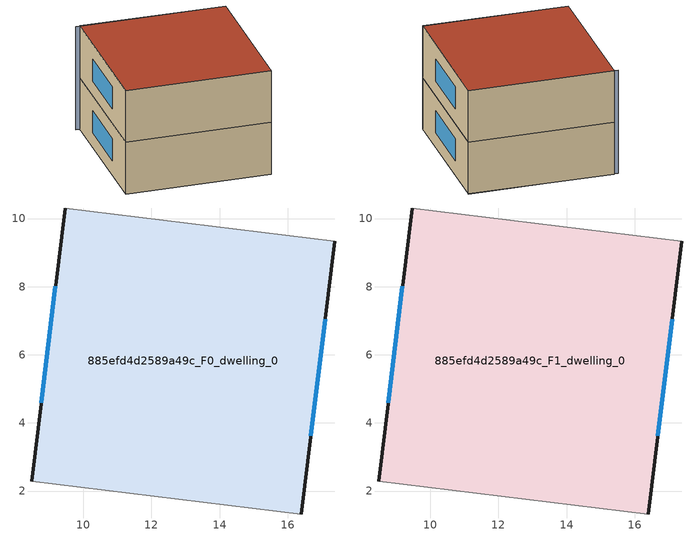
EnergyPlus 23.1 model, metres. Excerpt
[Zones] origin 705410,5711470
885efd4d2589a49c_F0_dwelling_0
 floor ground (EU_floor_Construction): 17.39,9.34 16.4,1.33 8.48,2.29 9.46,10.31 z0
 wall outside (EU_wall_Construction): 16.4,1.33 17.39,9.34 / 9.46,10.31 8.48,2.29 z0:3
 wall adiabatic (EU_wall_Construction): 8.48,2.29 16.4,1.33 / 17.39,9.34 9.46,10.31 z0:3
 window (EU_Window_Construction): 16.68,3.63 17.1,7.04 / 9.18,8.01 8.76,4.59 z0.86:2.14
885efd4d2589a49c_F1_dwelling_0
 floor to 885efd4d2589a49c_F0_dwelling_0 (EU_floor_Construction): 17.39,9.34 16.4,1.33 8.48,2.29 9.46,10.31 z3
 wall outside (EU_wall_Construction): 16.4,1.33 17.39,9.34 / 9.46,10.31 8.48,2.29 z3:6
 wall adiabatic (EU_wall_Construction): 8.48,2.29 16.4,1.33 / 17.39,9.34 9.46,10.31 z3:6
 window (EU_Window_Construction): 16.68,3.63 17.1,7.04 / 9.18,8.01 8.76,4.59 z3.86:5.14
 roof outside (EU_roof_Construction): 16.4,1.33 17.39,9.34 9.46,10.31 8.48,2.29 z6
shading: 8.48,2.29 16.4,1.33 / 17.41,9.34 9.23,10.31 z0:6
[Building]
EU S2 Campaign: North Axis=0; Terrain=City; Solar Distribution=FullExterior
[Site:Location]
London: Latitude=51.5; Longitude=-0.5; Time Zone=0; Elevation=25
[SizingPeriod:WeatherFileDays]
AnnualSizingPeriod: Begin Month=1; Begin Day of Month=1; End Month=12; End Day of Month=31; Day of Week for Start Day=Monday; Use Weather File Daylight Saving Period=No; Use Weather File Rain and Snow Indicators=No
[MATERIAL]
EU_InternalMass_Material: Roughness=MediumRough; Thickness=0.1; Conductivity=1; Density=1800; Specific Heat=900; Thermal Absorptance=0.9; Solar Absorptance=0.7; Visible Absorptance=0.7
[MATERIAL:NOMASS] Roughness=MediumRough; Thermal Absorptance=0.9; Solar Absorptance=0.7; Visible Absorptance=0.7
Name | Thermal Resistance
EU_wall_NoMass | 3.33993
EU_roof_NoMass | 5.24846
EU_floor_NoMass | 4.08214
[WINDOWMATERIAL:SIMPLEGLAZINGSYSTEM]
EU_Window_SimpleGlazing: UFactor=1.72386; Solar Heat Gain Coefficient=0.72; Visible Transmittance=0.72
[CONSTRUCTION]
EU_wall_Construction: EU_wall_NoMass
EU_roof_Construction: EU_roof_NoMass
EU_floor_Construction: EU_floor_NoMass
EU_Window_Construction: EU_Window_SimpleGlazing
EU_InternalMass_Construction: EU_InternalMass_Material
[ZONE] Type=1; Multiplier=1; Ceiling Height=autocalculate; Floor Area=autocalculate; Part of Total Floor Area=Yes
Name | Volume
885efd4d2589a49c_F0_dwelling_0 | 193.409
885efd4d2589a49c_F1_dwelling_0 | 193.41
[INTERNALMASS] Construction=EU_InternalMass_Construction; Surface Area=64.47
Name | Zone or ZoneList
885efd4d2589a49c_F0_dwelling_0_EU_InternalMass | 885efd4d2589a49c_F0_dwelling_0
885efd4d2589a49c_F1_dwelling_0_EU_InternalMass | 885efd4d2589a49c_F1_dwelling_0
[OTHEREQUIPMENT] Fuel Type=Electricity; Design Level Calculation Method=Watts/Area; Power per Zone Floor Area=1; Fraction Latent=0; Fraction Radiant=0; Fraction Lost=0; Carbon Dioxide Generation Rate=0; EndUse Subcategory=EU_Step8_InternalGains
Name | Zone or ZoneList or Space or SpaceList | Schedule
EU_Step8_InternalGain_885efd4d2589a49c_F0_dwelling_0_f000 | 885efd4d2589a49c_F0_dwelling_0 | EU_Step8_GainSchedule_885efd4d2589a49c_F0_dwelling_0_f000
EU_Step8_InternalGain_885efd4d2589a49c_F1_dwelling_0_f000 | 885efd4d2589a49c_F1_dwelling_0 | EU_Step8_GainSchedule_885efd4d2589a49c_F1_dwelling_0_f000
[ZONEVENTILATION:DESIGNFLOWRATE] Schedule=EU_AlwaysOn; Design Flow Rate Calculation Method=AirChanges/Hour; Air Changes per Hour=0.453648; Ventilation Type=Natural; Fan Pressure Rise=0; Fan Total Efficiency=1; Constant Term Coefficient=1; Temperature Term Coefficient=0; Velocity Term Coefficient=0; Velocity Squared Term Coefficient=0; Minimum Indoor Temperature=-100; Maximum Indoor Temperature=100; Delta Temperature=-100; Minimum Outdoor Temperature=-100; Maximum Outdoor Temperature=100; Maximum Wind Speed=40
Name | Zone or ZoneList or Space or SpaceList
EU_ConstantAir_885efd4d2589a49c_F0_dwelling_0 | 885efd4d2589a49c_F0_dwelling_0
EU_ConstantAir_885efd4d2589a49c_F1_dwelling_0 | 885efd4d2589a49c_F1_dwelling_0
[HVACTEMPLATE:THERMOSTAT] Constant Heating Setpoint=20; Constant Cooling Setpoint=50
EU_HeatOnly_885efd4d2589a49c_F0_dwelling_0; EU_HeatOnly_885efd4d2589a49c_F1_dwelling_0
[HVACTEMPLATE:ZONE:IDEALLOADSAIRSYSTEM] System Availability Schedule=EU_AlwaysOn; Maximum Heating Supply Air Temperature=50; Minimum Cooling Supply Air Temperature=13; Maximum Heating Supply Air Humidity Ratio=0.0156; Minimum Cooling Supply Air Humidity Ratio=0.0077; Heating Limit=NoLimit; Cooling Limit=NoLimit; Heating Availability Schedule=EU_AlwaysOn; Cooling Availability Schedule=EU_CoolingOff; Dehumidification Control Type=ConstantSensibleHeatRatio; Cooling Sensible Heat Ratio=0.7; Dehumidification Setpoint=60; Humidification Control Type=None; Humidification Setpoint=30; Outdoor Air Method=None; Outdoor Air Flow Rate per Person=0.00944; Outdoor Air Flow Rate per Zone Floor Area=0; Outdoor Air Flow Rate per Zone=0; Demand Controlled Ventilation Type=None; Outdoor Air Economizer Type=NoEconomizer; Heat Recovery Type=None; Sensible Heat Recovery Effectiveness=0.7; Latent Heat Recovery Effectiveness=0.65
Name | Template Thermostat
885efd4d2589a49c_F0_dwelling_0 | EU_HeatOnly_885efd4d2589a49c_F0_dwelling_0
885efd4d2589a49c_F1_dwelling_0 | EU_HeatOnly_885efd4d2589a49c_F1_dwelling_0
[SIZING:ZONE] Zone Cooling Design Supply Air Temperature Input Method=SupplyAirTemperature; Zone Cooling Design Supply Air Temperature=13; Zone Heating Design Supply Air Temperature Input Method=SupplyAirTemperature; Zone Heating Design Supply Air Temperature=50; Zone Cooling Design Supply Air Humidity Ratio=0.008; Zone Heating Design Supply Air Humidity Ratio=0.008; Cooling Design Air Flow Method=DesignDay; Cooling Design Air Flow Rate=0; Cooling Minimum Air Flow per Zone Floor Area=0.000762; Cooling Minimum Air Flow=0; Cooling Minimum Air Flow Fraction=0.2; Heating Design Air Flow Method=DesignDay; Heating Design Air Flow Rate=0; Heating Maximum Air Flow per Zone Floor Area=0.002032; Heating Maximum Air Flow=0.141576; Heating Maximum Air Flow Fraction=0.3; Account for Dedicated Outdoor Air System=No; Dedicated Outdoor Air System Control Strategy=NeutralSupplyAir; Dedicated Outdoor Air Low Setpoint Temperature for Design=autosize; Dedicated Outdoor Air High Setpoint Temperature for Design=autosize; Zone Load Sizing Method=Sensible Load Only No Latent Load; Zone Latent Cooling Design Supply Air Humidity Ratio Input Method=HumidityRatioDifference; Zone Cooling Design Supply Air Humidity Ratio Difference=0.005; Zone Latent Heating Design Supply Air Humidity Ratio Input Method=HumidityRatioDifference; Zone Humidification Design Supply Air Humidity Ratio Difference=0.005
885efd4d2589a49c_F0_dwelling_0; 885efd4d2589a49c_F1_dwelling_0
[SCHEDULE:CONSTANT]
Name | Hourly Value
EU_AlwaysOn | 1
EU_CoolingOff | 0
[SCHEDULE:FILE] Column Number=1; Rows to Skip at Top=0; Number of Hours of Data=8760; Column Separator=Comma; Interpolate to Timestep=No; Minutes per Item=60; Adjust Schedule for Daylight Savings=Yes
Name | File
EU_Step8_GainSchedule_885efd4d2589a49c_F0_dwelling_0_f000 | ../../schedules/885efd4d2589a49c/885efd4d2589a49c_F0_dwelling_0_f000_gain.csv
EU_Step8_GainSchedule_885efd4d2589a49c_F1_dwelling_0_f000 | ../../schedules/885efd4d2589a49c/885efd4d2589a49c_F1_dwelling_0_f000_gain.csv
